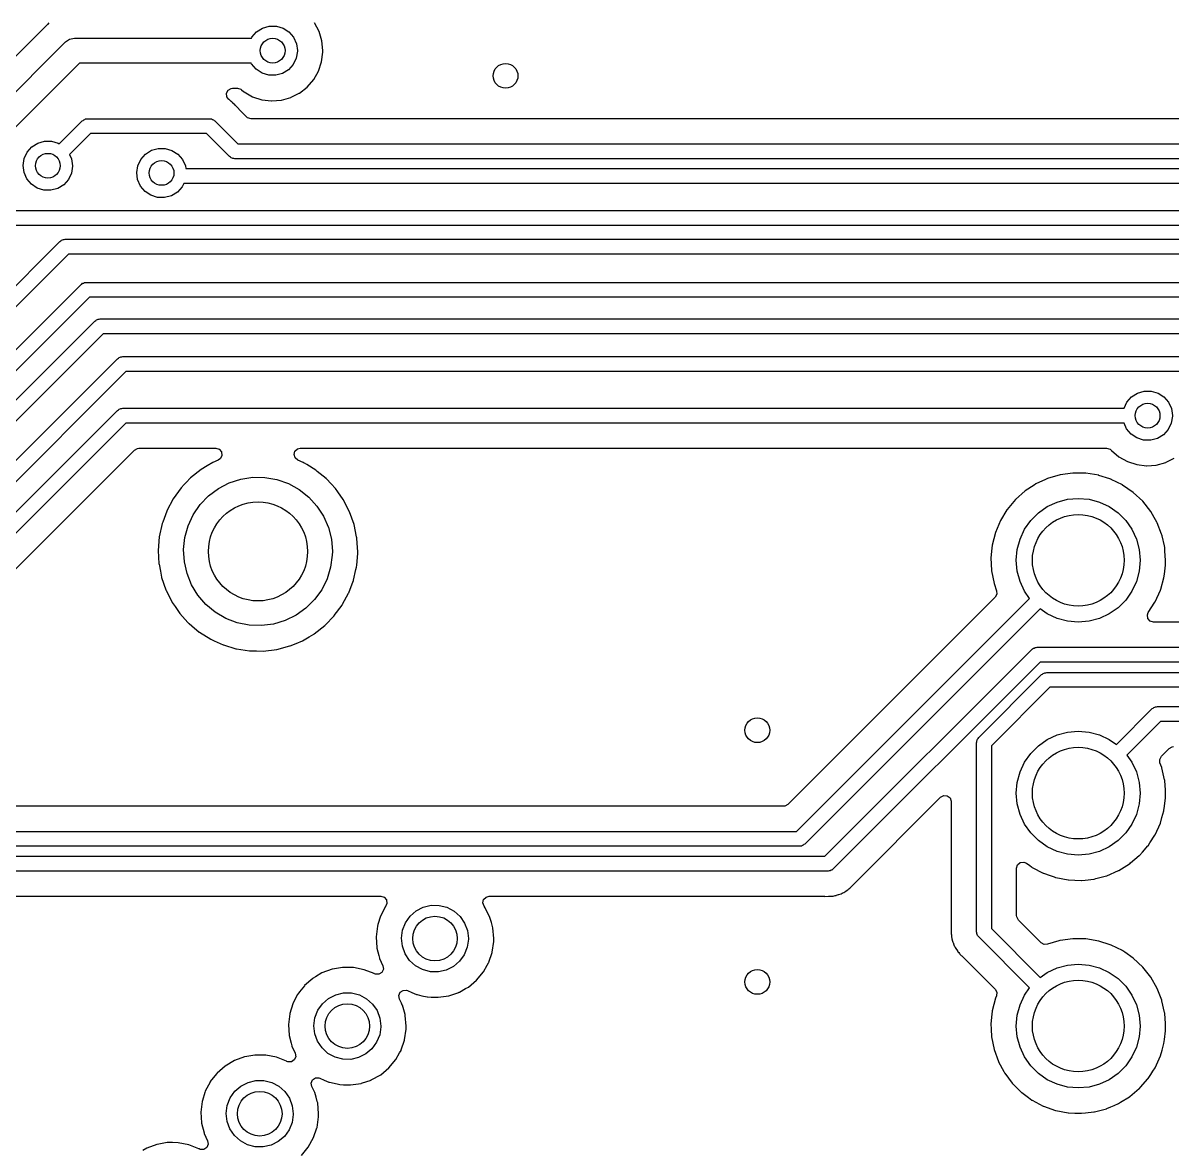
# Model space of a CAD drawing. Extents: x 123 to 292, y -246 to -33.
# Drawn here: x 183.81 to 207.01, y -106.52 to -83.77 of the extents above; entities that cross this region are included whole.
import ezdxf

# ---------------------------------------------------------------- set-up
doc = ezdxf.new("R2010")
doc.units = 0
doc.layers.add('BLACK', color=7, linetype='CONTINUOUS')

msp = doc.modelspace()

# ---------------------------------------------------------------- linework, layer by layer
at = {"layer": 'BLACK', "linetype": 'CONTINUOUS'}
for p, q in [((184.303, -83.8008), (181.904, -86.1996)), ((184.305, -83.7984), (184.303, -83.8008)), ((184.335, -83.7672), (184.305, -83.7984)), ((188.431, -84.0535), (188.525, -83.9472)), ((188.525, -83.9472), (188.645, -83.8716)), ((188.645, -83.8716), (188.781, -83.8326)), ((188.781, -83.8326), (188.923, -83.8335)), ((188.923, -83.8335), (189.059, -83.8741)), ((189.059, -83.8741), (189.178, -83.9512)), ((189.178, -83.9512), (189.27, -84.0586)), ((189.786, -83.9418), (189.693, -83.7672)), ((189.843, -84.1312), (189.786, -83.9418)), ((182.078, -86.745), (184.672, -84.1512)), ((184.672, -84.1512), (184.753, -84.097)), ((184.672, -84.1512), (184.672, -84.1512)), ((184.753, -84.097), (184.849, -84.078)), ((184.849, -84.078), (184.849, -84.078)), ((184.849, -84.078), (188.42, -84.078)), ((188.42, -84.078), (188.431, -84.0535)), ((189.27, -84.0586), (189.329, -84.1877)), ((189.329, -84.1877), (189.349, -84.328)), ((189.862, -84.328), (189.843, -84.1312)), ((189.349, -84.3402), (189.325, -84.48)), ((189.349, -84.328), (189.349, -84.3402)), ((189.837, -84.5525), (189.862, -84.3563)), ((189.862, -84.3563), (189.862, -84.328)), ((184.952, -84.578), (182.358, -87.1718)), ((188.418, -84.578), (184.952, -84.578)), ((188.425, -84.5922), (188.418, -84.578)), ((188.516, -84.7007), (188.425, -84.5922)), ((189.264, -84.6076), (189.168, -84.7127)), ((189.325, -84.48), (189.264, -84.6076)), ((189.775, -84.7402), (189.837, -84.5525)), ((188.634, -84.7793), (188.516, -84.7007)), ((188.769, -84.8216), (188.634, -84.7793)), ((188.911, -84.8242), (188.769, -84.8216)), ((189.048, -84.7869), (188.911, -84.8242)), ((189.168, -84.7127), (189.048, -84.7869)), ((189.548, -85.0619), (189.677, -84.9121)), ((189.677, -84.9121), (189.775, -84.7402)), ((187.917, -85.1875), (187.95, -85.1247)), ((187.95, -85.1247), (188.012, -85.0898)), ((188.012, -85.0898), (188.041, -85.0865)), ((188.041, -85.0865), (188.138, -85.0865)), ((188.138, -85.0865), (188.206, -85.1065)), ((188.206, -85.1065), (188.219, -85.1165)), ((188.219, -85.1165), (188.258, -85.1494)), ((188.258, -85.1494), (188.271, -85.1601)), ((189.392, -85.1836), (189.548, -85.0619)), ((187.923, -85.2582), (187.917, -85.1875)), ((187.966, -85.3131), (187.923, -85.2582)), ((187.969, -85.315), (187.966, -85.3131)), ((187.996, -85.3405), (187.969, -85.315)), ((188.003, -85.3466), (187.996, -85.3405)), ((188.012, -85.3544), (188.003, -85.3466)), ((188.015, -85.3571), (188.012, -85.3544)), ((188.036, -85.3776), (188.015, -85.3571)), ((188.039, -85.3804), (188.036, -85.3776)), ((188.09, -85.4289), (188.039, -85.3804)), ((188.271, -85.1601), (188.443, -85.2566)), ((188.443, -85.2566), (188.631, -85.3177)), ((188.631, -85.3177), (188.828, -85.3412)), ((188.828, -85.3412), (188.834, -85.3407)), ((188.834, -85.3407), (189.019, -85.3265)), ((188.834, -85.3407), (188.834, -85.3407)), ((189.019, -85.3265), (189.025, -85.326)), ((189.019, -85.3265), (189.019, -85.3265)), ((189.025, -85.326), (189.215, -85.2728)), ((189.215, -85.2728), (189.221, -85.27)), ((189.221, -85.27), (189.386, -85.1864)), ((189.221, -85.27), (189.221, -85.27)), ((189.386, -85.1864), (189.392, -85.1836)), ((189.386, -85.1864), (189.386, -85.1864)), ((188.095, -85.4356), (188.09, -85.4289)), ((188.103, -85.4444), (188.095, -85.4356)), ((188.227, -85.5685), (188.103, -85.4444)), ((188.323, -85.6646), (188.227, -85.5685)), ((184.543, -86.2091), (185.006, -85.7459)), ((185.006, -85.7459), (185.023, -85.7361)), ((185.023, -85.7361), (185.037, -85.7221)), ((185.037, -85.7221), (185.056, -85.717)), ((185.056, -85.717), (185.073, -85.7071)), ((185.073, -85.7071), (185.093, -85.7071)), ((185.093, -85.7071), (185.112, -85.702)), ((185.112, -85.702), (187.579, -85.702)), ((187.579, -85.702), (187.598, -85.7071)), ((187.598, -85.7071), (187.618, -85.7071)), ((187.618, -85.7071), (187.635, -85.717)), ((187.635, -85.717), (187.654, -85.7221)), ((187.654, -85.7221), (187.668, -85.7361)), ((187.668, -85.7361), (187.685, -85.7459)), ((187.685, -85.7459), (188.149, -86.21)), ((188.344, -85.6815), (188.323, -85.6646)), ((188.412, -85.7015), (188.344, -85.6815)), ((208.524, -85.7015), (188.412, -85.7015)), ((185.174, -86.002), (184.753, -86.4225)), ((187.517, -86.002), (185.174, -86.002)), ((187.981, -86.4661), (187.517, -86.002)), ((183.895, -86.3759), (183.989, -86.2696)), ((183.989, -86.2696), (184.109, -86.194)), ((184.109, -86.194), (184.246, -86.155)), ((184.246, -86.155), (184.387, -86.1559)), ((184.387, -86.1559), (184.523, -86.1965)), ((184.523, -86.1965), (184.543, -86.2091)), ((186.403, -86.3396), (186.539, -86.3006)), ((186.539, -86.3006), (186.681, -86.3015)), ((186.681, -86.3015), (186.817, -86.3421)), ((188.149, -86.21), (247.207, -86.21)), ((183.813, -86.6443), (183.835, -86.5042)), ((183.835, -86.5042), (183.895, -86.3759)), ((184.753, -86.4225), (184.793, -86.5101)), ((184.793, -86.5101), (184.813, -86.6504)), ((186.129, -86.6498), (186.189, -86.5215)), ((186.189, -86.5215), (186.283, -86.4153)), ((186.283, -86.4153), (186.403, -86.3396)), ((186.817, -86.3421), (186.936, -86.4192)), ((186.936, -86.4192), (187.028, -86.5266)), ((187.028, -86.5266), (187.087, -86.6557)), ((187.998, -86.4759), (187.981, -86.4661)), ((188.012, -86.4899), (187.998, -86.4759)), ((188.031, -86.495), (188.012, -86.4899)), ((188.048, -86.5049), (188.031, -86.495)), ((188.068, -86.5049), (188.048, -86.5049)), ((188.087, -86.51), (188.068, -86.5049)), ((247.269, -86.51), (188.087, -86.51)), ((183.832, -86.7849), (183.813, -86.6443)), ((184.813, -86.6626), (184.79, -86.8024)), ((184.813, -86.6504), (184.813, -86.6626)), ((186.107, -86.7899), (186.129, -86.6498)), ((187.087, -86.6557), (187.095, -86.7095)), ((187.095, -86.7095), (247.414, -86.7095)), ((183.889, -86.9146), (183.832, -86.7849)), ((183.98, -87.0231), (183.889, -86.9146)), ((184.728, -86.93), (184.633, -87.0351)), ((184.79, -86.8024), (184.728, -86.93)), ((186.125, -86.9305), (186.107, -86.7899)), ((186.183, -87.0602), (186.125, -86.9305)), ((187.054, -87.0095), (187.022, -87.0756)), ((247.476, -87.0095), (187.054, -87.0095)), ((184.098, -87.1017), (183.98, -87.0231)), ((184.233, -87.144), (184.098, -87.1017)), ((184.375, -87.1466), (184.233, -87.144)), ((184.512, -87.1093), (184.375, -87.1466)), ((184.633, -87.0351), (184.512, -87.1093)), ((186.274, -87.1688), (186.183, -87.0602)), ((186.392, -87.2473), (186.274, -87.1688)), ((186.926, -87.1807), (186.806, -87.2549)), ((187.022, -87.0756), (186.926, -87.1807)), ((186.527, -87.2896), (186.392, -87.2473)), ((186.669, -87.2922), (186.527, -87.2896)), ((186.806, -87.2549), (186.669, -87.2922)), ((180.786, -87.5562), (247.562, -87.5562)), ((247.625, -87.8562), (180.848, -87.8562)), ((184.558, -88.1779), (184.576, -88.168)), ((184.576, -88.168), (184.589, -88.154)), ((184.589, -88.154), (184.609, -88.1489)), ((184.609, -88.1489), (184.626, -88.139)), ((184.626, -88.139), (184.645, -88.139)), ((184.645, -88.139), (184.664, -88.1339)), ((184.664, -88.1339), (248.344, -88.1339)), ((180.042, -92.694), (184.558, -88.1779)), ((184.727, -88.4339), (180.21, -92.95)), ((248.446, -88.4339), (184.727, -88.4339)), ((179.57, -94.4617), (184.984, -89.0479)), ((184.984, -89.0479), (185.001, -89.0381)), ((185.001, -89.0381), (185.015, -89.0241)), ((185.015, -89.0241), (185.034, -89.019)), ((185.034, -89.019), (185.051, -89.0091)), ((185.051, -89.0091), (185.071, -89.0091)), ((185.071, -89.0091), (185.09, -89.004)), ((185.09, -89.004), (226.843, -89.004)), ((185.152, -89.304), (179.738, -94.7178)), ((226.905, -89.304), (185.152, -89.304)), ((178.818, -96.2295), (185.263, -89.7845)), ((185.263, -89.7845), (185.28, -89.7747)), ((185.28, -89.7747), (185.294, -89.7607)), ((185.294, -89.7607), (185.313, -89.7556)), ((185.313, -89.7556), (185.33, -89.7457)), ((185.33, -89.7457), (185.35, -89.7457)), ((185.35, -89.7457), (185.369, -89.7406)), ((185.369, -89.7406), (226.894, -89.7406)), ((185.431, -90.0406), (178.986, -96.4856)), ((226.895, -90.0406), (185.431, -90.0406)), ((179.013, -97.254), (185.72, -90.5465)), ((185.72, -90.5465), (185.737, -90.5367)), ((185.737, -90.5367), (185.751, -90.5227)), ((185.751, -90.5227), (185.77, -90.5176)), ((185.77, -90.5176), (185.788, -90.5077)), ((185.788, -90.5077), (185.807, -90.5077)), ((185.807, -90.5077), (185.826, -90.5026)), ((185.826, -90.5026), (208.498, -90.5026)), ((185.889, -90.8026), (179.181, -97.5101)), ((208.436, -90.8026), (185.889, -90.8026)), ((206.026, -91.544), (206.084, -91.4195)), ((206.084, -91.4195), (206.178, -91.3132)), ((206.178, -91.3132), (206.298, -91.2376)), ((206.298, -91.2376), (206.434, -91.1986)), ((206.434, -91.1986), (206.576, -91.1995)), ((206.576, -91.1995), (206.712, -91.2401)), ((206.712, -91.2401), (206.831, -91.3172)), ((206.831, -91.3172), (206.923, -91.4246)), ((178.906, -98.402), (185.72, -91.5879)), ((185.72, -91.5879), (185.737, -91.5781)), ((185.737, -91.5781), (185.751, -91.5641)), ((185.751, -91.5641), (185.77, -91.559)), ((185.77, -91.559), (185.788, -91.5491)), ((185.788, -91.5491), (185.807, -91.5491)), ((185.807, -91.5491), (185.826, -91.544)), ((185.826, -91.544), (206.026, -91.544)), ((206.923, -91.4246), (206.982, -91.5537)), ((206.982, -91.5537), (207.002, -91.694)), ((185.889, -91.844), (179.074, -98.6581)), ((206.027, -91.844), (185.889, -91.844)), ((206.078, -91.9582), (206.027, -91.844)), ((206.978, -91.846), (206.917, -91.9736)), ((207.002, -91.7062), (206.978, -91.846)), ((207.002, -91.694), (207.002, -91.7062)), ((206.169, -92.0667), (206.078, -91.9582)), ((206.287, -92.1453), (206.169, -92.0667)), ((206.821, -92.0787), (206.701, -92.1529)), ((206.917, -91.9736), (206.821, -92.0787)), ((206.422, -92.1876), (206.287, -92.1453)), ((206.564, -92.1902), (206.422, -92.1876)), ((206.701, -92.1529), (206.564, -92.1902)), ((179.46, -98.9915), (186.062, -92.3894)), ((186.062, -92.3894), (186.125, -92.3554)), ((186.125, -92.3554), (186.151, -92.3525)), ((186.151, -92.3525), (187.699, -92.3525)), ((187.699, -92.3525), (187.767, -92.3725)), ((187.794, -92.561), (187.748, -92.5944)), ((187.767, -92.3725), (187.814, -92.4262)), ((187.824, -92.4964), (187.794, -92.561)), ((187.814, -92.4262), (187.824, -92.4964)), ((189.28, -92.4804), (189.299, -92.412)), ((189.301, -92.5482), (189.28, -92.4804)), ((189.299, -92.412), (189.352, -92.3647)), ((189.356, -92.5939), (189.301, -92.5482)), ((189.352, -92.3647), (189.406, -92.3525)), ((189.406, -92.3525), (205.676, -92.3525)), ((205.676, -92.3525), (205.745, -92.3725)), ((205.745, -92.3725), (205.767, -92.391)), ((205.767, -92.391), (205.769, -92.3931)), ((205.769, -92.3931), (205.773, -92.398)), ((205.773, -92.398), (205.924, -92.5261)), ((205.924, -92.5261), (206.096, -92.6226)), ((206.874, -92.636), (207.039, -92.5524)), ((187.404, -92.7818), (187.19, -92.9531)), ((187.407, -92.7796), (187.404, -92.7818)), ((187.53, -92.7064), (187.407, -92.7796)), ((187.407, -92.7796), (187.407, -92.7796)), ((187.639, -92.6412), (187.53, -92.7064)), ((187.643, -92.6395), (187.639, -92.6412)), ((187.748, -92.5944), (187.643, -92.6395)), ((187.643, -92.6395), (187.643, -92.6395)), ((189.463, -92.6412), (189.356, -92.5939)), ((189.485, -92.6509), (189.463, -92.6412)), ((189.489, -92.6531), (189.485, -92.6509)), ((189.536, -92.6818), (189.489, -92.6531)), ((189.489, -92.6531), (189.489, -92.6531)), ((189.719, -92.794), (189.536, -92.6818)), ((189.749, -92.8186), (189.719, -92.794)), ((206.096, -92.6226), (206.284, -92.6837)), ((206.284, -92.6837), (206.481, -92.7072)), ((206.481, -92.7072), (206.487, -92.7067)), ((206.487, -92.7067), (206.672, -92.6925)), ((206.487, -92.7067), (206.487, -92.7067)), ((206.672, -92.6925), (206.678, -92.692)), ((206.672, -92.6925), (206.672, -92.6925)), ((206.678, -92.692), (206.868, -92.6388)), ((206.868, -92.6388), (206.874, -92.636)), ((206.874, -92.636), (206.874, -92.636)), ((187.19, -92.9531), (187.102, -93.0463)), ((187.971, -93.0522), (188.205, -92.9758)), ((188.205, -92.9758), (188.448, -92.9386)), ((188.448, -92.9386), (188.694, -92.9416)), ((188.694, -92.9416), (188.936, -92.9847)), ((188.936, -92.9847), (189.168, -93.0668)), ((189.927, -92.9647), (189.749, -92.8186)), ((189.931, -92.9674), (189.927, -92.9647)), ((189.927, -92.9647), (189.927, -92.9647)), ((189.934, -92.9705), (189.931, -92.9674)), ((189.934, -92.9706), (189.934, -92.9705)), ((190.026, -93.0697), (189.934, -92.9706)), ((204.445, -92.981), (204.248, -93.0717)), ((204.481, -92.9642), (204.445, -92.981)), ((204.485, -92.9622), (204.481, -92.9642)), ((204.481, -92.9642), (204.481, -92.9642)), ((204.736, -92.8891), (204.485, -92.9622)), ((204.995, -92.8539), (204.736, -92.8891)), ((205, -92.8539), (204.995, -92.8539)), ((205.143, -92.8558), (205, -92.8539)), ((205, -92.8539), (205, -92.8539)), ((205.257, -92.8573), (205.143, -92.8558)), ((205.515, -92.8993), (205.257, -92.8573)), ((205.519, -92.9007), (205.515, -92.8993)), ((205.737, -92.9706), (205.519, -92.9007)), ((205.764, -92.979), (205.737, -92.9706)), ((205.768, -92.981), (205.764, -92.979)), ((205.994, -93.0925), (205.768, -92.981)), ((205.768, -92.981), (205.768, -92.981)), ((187.001, -93.1517), (186.842, -93.3741)), ((187.064, -93.0856), (187.001, -93.1517)), ((187.102, -93.0463), (187.064, -93.0856)), ((187.557, -93.3133), (187.753, -93.1657)), ((187.753, -93.1657), (187.971, -93.0522)), ((189.168, -93.0668), (189.383, -93.1856)), ((189.383, -93.1856), (189.576, -93.3379)), ((190.117, -93.168), (190.026, -93.0697)), ((190.164, -93.2351), (190.117, -93.168)), ((190.27, -93.3859), (190.164, -93.2351)), ((204.029, -93.215), (203.834, -93.389)), ((204.033, -93.2124), (204.029, -93.215)), ((204.212, -93.0956), (204.033, -93.2124)), ((204.033, -93.2124), (204.033, -93.2124)), ((204.248, -93.0717), (204.212, -93.0956)), ((205.998, -93.0946), (205.994, -93.0925)), ((206.213, -93.2436), (205.998, -93.0946)), ((206.403, -93.4226), (206.213, -93.2436)), ((186.842, -93.3741), (186.714, -93.6161)), ((187.248, -93.694), (187.387, -93.491)), ((187.387, -93.491), (187.557, -93.3133)), ((189.576, -93.3379), (189.741, -93.5197)), ((190.275, -93.3921), (190.27, -93.3859)), ((190.277, -93.3959), (190.275, -93.3921)), ((190.299, -93.4383), (190.277, -93.3959)), ((190.277, -93.3959), (190.277, -93.3959)), ((190.4, -93.6354), (190.299, -93.4383)), ((203.834, -93.389), (203.667, -93.59)), ((204.478, -93.5315), (204.675, -93.4394)), ((204.675, -93.4394), (204.886, -93.383)), ((204.886, -93.383), (205.103, -93.364)), ((205.103, -93.364), (205.32, -93.383)), ((205.32, -93.383), (205.531, -93.4394)), ((205.531, -93.4394), (205.728, -93.5315)), ((206.565, -93.6279), (206.403, -93.4226)), ((186.712, -93.6202), (186.631, -93.8418)), ((186.714, -93.6161), (186.712, -93.6201)), ((186.712, -93.6201), (186.712, -93.6202)), ((187.145, -93.917), (187.248, -93.694)), ((189.741, -93.5197), (189.875, -93.7261)), ((189.875, -93.7261), (189.973, -93.9516)), ((190.492, -93.8936), (190.4, -93.6354)), ((203.665, -93.594), (203.534, -93.8093)), ((203.667, -93.59), (203.665, -93.594)), ((204.145, -93.8105), (204.3, -93.6564)), ((204.3, -93.6564), (204.478, -93.5315)), ((205.728, -93.5315), (205.906, -93.6564)), ((205.906, -93.6564), (206.061, -93.8105)), ((206.636, -93.7527), (206.565, -93.6279)), ((186.619, -93.8733), (186.561, -94.1409)), ((186.631, -93.8418), (186.619, -93.8733)), ((187.079, -94.1539), (187.145, -93.917)), ((189.973, -93.9516), (190.033, -94.19)), ((190.543, -94.1428), (190.492, -93.8936)), ((203.532, -93.8134), (203.431, -94.0545)), ((203.534, -93.8093), (203.532, -93.8134)), ((204.02, -93.989), (204.145, -93.8105)), ((206.061, -93.8105), (206.186, -93.989)), ((206.689, -93.8445), (206.636, -93.7527)), ((206.695, -93.8548), (206.689, -93.8445)), ((206.696, -93.8592), (206.695, -93.8548)), ((206.785, -94.0864), (206.696, -93.8592)), ((206.696, -93.8592), (206.696, -93.8592)), ((186.561, -94.1409), (186.54, -94.4139)), ((187.053, -94.3983), (187.079, -94.1539)), ((190.033, -94.19), (190.053, -94.435)), ((190.547, -94.1617), (190.543, -94.1428)), ((190.548, -94.166), (190.547, -94.1617)), ((190.561, -94.3646), (190.548, -94.166)), ((190.548, -94.166), (190.548, -94.166)), ((203.431, -94.0545), (203.366, -94.3078)), ((203.872, -94.3969), (203.928, -94.1865)), ((203.928, -94.1865), (204.02, -93.989)), ((206.186, -93.989), (206.278, -94.1865)), ((206.278, -94.1865), (206.334, -94.3969)), ((206.789, -94.0984), (206.785, -94.0864)), ((206.794, -94.1201), (206.789, -94.0984)), ((206.84, -94.3238), (206.794, -94.1201)), ((186.54, -94.4139), (186.555, -94.6873)), ((187.067, -94.6437), (187.053, -94.3983)), ((190.053, -94.435), (190.051, -94.5082)), ((190.566, -94.435), (190.561, -94.3646)), ((190.565, -94.4771), (190.566, -94.435)), ((203.361, -94.3646), (203.34, -94.5678)), ((203.366, -94.3124), (203.361, -94.3646)), ((203.366, -94.3078), (203.366, -94.3124)), ((203.366, -94.3124), (203.366, -94.3124)), ((203.853, -94.614), (203.872, -94.3969)), ((206.334, -94.3969), (206.353, -94.614)), ((206.847, -94.3533), (206.84, -94.3238)), ((206.847, -94.358), (206.847, -94.3533)), ((206.853, -94.4325), (206.847, -94.358)), ((206.847, -94.358), (206.847, -94.358)), ((206.866, -94.614), (206.853, -94.4325)), ((187.121, -94.8835), (187.067, -94.6437)), ((190.051, -94.5082), (190.019, -94.7519)), ((190.545, -94.7094), (190.565, -94.4796)), ((190.565, -94.4796), (190.565, -94.4771)), ((190.565, -94.4796), (190.565, -94.4796)), ((203.34, -94.5678), (203.34, -94.5725)), ((203.34, -94.5725), (203.34, -94.5725)), ((203.34, -94.5725), (203.346, -94.683)), ((203.872, -94.8311), (203.853, -94.614)), ((206.353, -94.614), (206.334, -94.8311)), ((206.864, -94.7012), (206.866, -94.6172)), ((206.866, -94.6172), (206.866, -94.614)), ((186.555, -94.6873), (186.556, -94.6915)), ((186.556, -94.6915), (186.556, -94.6915)), ((186.556, -94.6915), (186.584, -94.8323)), ((186.584, -94.8323), (186.608, -94.956)), ((187.214, -95.1113), (187.121, -94.8835)), ((190.019, -94.7519), (189.947, -94.9871)), ((190.48, -95.0168), (190.53, -94.7977)), ((190.53, -94.7977), (190.54, -94.7541)), ((190.54, -94.7541), (190.541, -94.7499)), ((190.54, -94.7541), (190.54, -94.7541)), ((190.541, -94.7499), (190.545, -94.7094)), ((203.346, -94.683), (203.353, -94.8289)), ((203.353, -94.8289), (203.404, -95.0853)), ((203.928, -95.0415), (203.872, -94.8311)), ((206.334, -94.8311), (206.278, -95.0415)), ((206.831, -94.9656), (206.84, -94.8944)), ((206.84, -94.8944), (206.864, -94.7094)), ((206.864, -94.7063), (206.864, -94.7012)), ((206.864, -94.7094), (206.864, -94.7063)), ((206.864, -94.7094), (206.864, -94.7094)), ((186.608, -94.956), (186.609, -94.9601)), ((186.609, -94.9601), (186.609, -94.9601)), ((186.609, -94.9601), (186.695, -95.2111)), ((187.342, -95.3209), (187.214, -95.1113)), ((189.947, -94.9871), (189.838, -95.2075)), ((190.383, -95.273), (190.453, -95.0887)), ((190.453, -95.0887), (190.478, -95.0209)), ((190.478, -95.0209), (190.48, -95.0168)), ((190.478, -95.0209), (190.478, -95.0209)), ((203.404, -95.0853), (203.455, -95.2284)), ((204.02, -95.239), (203.928, -95.0415)), ((206.278, -95.0415), (206.186, -95.239)), ((206.766, -95.1974), (206.83, -94.9701)), ((206.83, -94.9701), (206.831, -94.9656)), ((206.83, -94.9701), (206.83, -94.9701)), ((186.695, -95.2111), (186.697, -95.2151)), ((186.697, -95.2151), (186.709, -95.2388)), ((186.709, -95.2388), (186.818, -95.4559)), ((187.503, -95.5067), (187.342, -95.3209)), ((189.838, -95.2075), (189.695, -95.4071)), ((190.261, -95.4981), (190.381, -95.2768)), ((190.381, -95.2768), (190.383, -95.273)), ((190.381, -95.2768), (190.381, -95.2768)), ((203.426, -95.3601), (199.244, -99.5415)), ((203.459, -95.2993), (203.426, -95.3601)), ((203.455, -95.2284), (203.459, -95.2993)), ((204.122, -95.3833), (204.02, -95.239)), ((206.186, -95.239), (206.061, -95.4175)), ((206.653, -95.4554), (206.76, -95.2171)), ((206.76, -95.2171), (206.766, -95.1974)), ((186.818, -95.4559), (186.82, -95.4598)), ((186.82, -95.4598), (186.822, -95.4633)), ((186.822, -95.4633), (186.822, -95.4633)), ((186.822, -95.4633), (186.879, -95.546)), ((186.879, -95.546), (186.975, -95.6855)), ((187.692, -95.6637), (187.503, -95.5067)), ((189.521, -95.5807), (189.321, -95.7234)), ((189.695, -95.4071), (189.521, -95.5807)), ((190.093, -95.7309), (190.25, -95.5171)), ((190.25, -95.5171), (190.252, -95.5137)), ((190.252, -95.5137), (190.261, -95.4981)), ((199.418, -100.087), (204.122, -95.3833)), ((204.334, -95.5955), (199.586, -100.343)), ((204.478, -95.6965), (204.334, -95.5955)), ((205.906, -95.5716), (205.728, -95.6965)), ((206.061, -95.4175), (205.906, -95.5716)), ((206.516, -95.6673), (206.65, -95.4594)), ((206.65, -95.4594), (206.653, -95.4554)), ((206.65, -95.4594), (206.65, -95.4594)), ((186.975, -95.6855), (186.978, -95.6886)), ((186.978, -95.6886), (186.978, -95.6886)), ((186.978, -95.6886), (187.14, -95.8667)), ((187.905, -95.7877), (187.692, -95.6637)), ((188.134, -95.8754), (187.905, -95.7877)), ((189.321, -95.7234), (189.1, -95.8315)), ((189.906, -95.9247), (190.087, -95.7375)), ((190.087, -95.7375), (190.09, -95.7344)), ((190.09, -95.7344), (190.093, -95.7309)), ((190.093, -95.7309), (190.093, -95.7309)), ((204.675, -95.7886), (204.478, -95.6965)), ((204.886, -95.845), (204.675, -95.7886)), ((205.531, -95.7886), (205.32, -95.845)), ((205.728, -95.6965), (205.531, -95.7886)), ((206.498, -95.7176), (206.516, -95.6673)), ((206.508, -95.7878), (206.498, -95.7176)), ((206.554, -95.8415), (206.508, -95.7878)), ((187.14, -95.8667), (187.159, -95.888)), ((187.159, -95.888), (187.163, -95.8908)), ((187.163, -95.8908), (187.163, -95.8908)), ((187.163, -95.8908), (187.218, -95.9372)), ((187.218, -95.9372), (187.369, -96.0637)), ((188.375, -95.9244), (188.134, -95.8754)), ((188.621, -95.9334), (188.375, -95.9244)), ((188.865, -95.9022), (188.621, -95.9334)), ((189.1, -95.8315), (188.865, -95.9022)), ((189.684, -96.1), (189.9, -95.9311)), ((189.9, -95.9311), (189.906, -95.9247)), ((205.103, -95.864), (204.886, -95.845)), ((205.32, -95.845), (205.103, -95.864)), ((206.622, -95.8615), (206.554, -95.8415)), ((207.702, -95.8615), (206.622, -95.8615)), ((187.369, -96.0637), (187.373, -96.066)), ((187.373, -96.066), (187.598, -96.2069)), ((187.598, -96.2069), (187.598, -96.2069)), ((187.598, -96.2069), (187.601, -96.2092)), ((187.601, -96.2092), (187.669, -96.2398)), ((187.669, -96.2398), (187.847, -96.3201)), ((189.199, -96.3414), (189.321, -96.2906)), ((189.321, -96.2906), (189.448, -96.2382)), ((189.448, -96.2382), (189.582, -96.1596)), ((189.582, -96.1596), (189.681, -96.1022)), ((189.681, -96.1022), (189.684, -96.1)), ((189.681, -96.1022), (189.681, -96.1022)), ((187.847, -96.3201), (187.847, -96.3201)), ((187.847, -96.3201), (187.851, -96.3219)), ((187.851, -96.3219), (187.855, -96.3231)), ((187.855, -96.3231), (187.855, -96.3231)), ((187.855, -96.3231), (188.109, -96.3985)), ((188.109, -96.3985), (188.109, -96.3985)), ((188.109, -96.3985), (188.114, -96.3997)), ((188.114, -96.3997), (188.118, -96.4003)), ((188.118, -96.4003), (188.118, -96.4003)), ((188.118, -96.4003), (188.38, -96.4404)), ((188.38, -96.4404), (188.38, -96.4404)), ((188.38, -96.4404), (188.384, -96.4411)), ((188.384, -96.4411), (188.524, -96.4433)), ((188.524, -96.4433), (188.654, -96.4453)), ((188.654, -96.4453), (188.654, -96.4453)), ((188.654, -96.4453), (188.658, -96.4454)), ((188.658, -96.4454), (188.93, -96.4125)), ((188.93, -96.4125), (189.195, -96.343)), ((189.195, -96.343), (189.199, -96.3414)), ((189.199, -96.3414), (189.199, -96.3414)), ((199.993, -100.586), (204.166, -96.4139)), ((204.166, -96.4139), (204.183, -96.4041)), ((204.183, -96.4041), (204.197, -96.3901)), ((204.197, -96.3901), (204.216, -96.385)), ((204.216, -96.385), (204.233, -96.3751)), ((204.233, -96.3751), (204.253, -96.3751)), ((204.253, -96.3751), (204.272, -96.37)), ((204.272, -96.37), (207.965, -96.37)), ((204.334, -96.67), (200.161, -100.842)), ((208.027, -96.67), (204.334, -96.67)), ((203.094, -98.1919), (204.364, -96.9219)), ((204.364, -96.9219), (204.381, -96.9121)), ((204.381, -96.9121), (204.395, -96.8981)), ((204.395, -96.8981), (204.414, -96.893)), ((204.414, -96.893), (204.431, -96.8831)), ((204.431, -96.8831), (204.451, -96.8831)), ((204.451, -96.8831), (204.47, -96.878)), ((204.47, -96.878), (210.504, -96.878)), ((204.532, -97.178), (203.35, -98.3601)), ((210.566, -97.178), (204.532, -97.178)), ((205.872, -98.3325), (206.596, -97.6084)), ((206.596, -97.6084), (206.614, -97.5985)), ((206.614, -97.5985), (206.628, -97.5846)), ((206.628, -97.5846), (206.647, -97.5795)), ((206.647, -97.5795), (206.664, -97.5696)), ((206.664, -97.5696), (206.683, -97.5696)), ((206.683, -97.5696), (206.703, -97.5645)), ((206.703, -97.5645), (216.078, -97.5645)), ((206.765, -97.8645), (206.084, -98.5447)), ((216.016, -97.8645), (206.765, -97.8645)), ((204.478, -98.2315), (204.675, -98.1394)), ((204.675, -98.1394), (204.886, -98.083)), ((204.886, -98.083), (205.103, -98.064)), ((205.103, -98.064), (205.32, -98.083)), ((205.32, -98.083), (205.531, -98.1394)), ((205.531, -98.1394), (205.728, -98.2315)), ((203.05, -98.298), (203.055, -98.2789)), ((203.05, -102.111), (203.05, -98.298)), ((203.055, -98.2592), (203.065, -98.2421)), ((203.055, -98.2789), (203.055, -98.2592)), ((203.065, -98.2421), (203.07, -98.223)), ((203.07, -98.223), (203.084, -98.209)), ((203.084, -98.209), (203.094, -98.1919)), ((203.35, -98.3601), (203.35, -102.049)), ((204.145, -98.5105), (204.3, -98.3564)), ((204.3, -98.3564), (204.478, -98.2315)), ((205.728, -98.2315), (205.872, -98.3325)), ((206.938, -98.4099), (207.001, -98.3759)), ((207.001, -98.3759), (207.027, -98.373)), ((204.02, -98.689), (204.145, -98.5105)), ((206.084, -98.5447), (206.186, -98.689)), ((206.746, -98.6318), (206.78, -98.5678)), ((206.78, -98.5678), (206.938, -98.4099)), ((203.928, -98.8865), (204.02, -98.689)), ((206.186, -98.689), (206.278, -98.8865)), ((206.752, -98.7026), (206.746, -98.6318)), ((206.789, -98.7984), (206.752, -98.7026)), ((206.79, -98.803), (206.789, -98.7984)), ((206.846, -99.0484), (206.79, -98.803)), ((203.872, -99.0969), (203.928, -98.8865)), ((206.278, -98.8865), (206.334, -99.0969)), ((206.847, -99.0533), (206.846, -99.0484)), ((206.847, -99.058), (206.847, -99.0533)), ((206.862, -99.2511), (206.847, -99.058)), ((206.847, -99.058), (206.847, -99.058)), ((203.853, -99.314), (203.872, -99.0969)), ((206.334, -99.0969), (206.353, -99.314)), ((206.866, -99.314), (206.862, -99.2511)), ((200.547, -101.176), (202.326, -99.3964)), ((202.326, -99.3964), (202.389, -99.3624)), ((202.389, -99.3624), (202.46, -99.3675)), ((202.46, -99.3675), (202.516, -99.41)), ((202.516, -99.41), (202.541, -99.4765)), ((202.541, -99.4765), (202.541, -99.4855)), ((202.541, -99.4855), (202.541, -102.029)), ((203.872, -99.5311), (203.853, -99.314)), ((203.928, -99.7415), (203.872, -99.5311)), ((206.334, -99.5311), (206.278, -99.7415)), ((206.353, -99.314), (206.334, -99.5311)), ((206.842, -99.5797), (206.864, -99.4094)), ((206.864, -99.4031), (206.866, -99.3172)), ((206.864, -99.4063), (206.864, -99.4031)), ((206.864, -99.4094), (206.864, -99.4063)), ((206.864, -99.4094), (206.864, -99.4094)), ((206.866, -99.3172), (206.866, -99.314)), ((199.155, -99.5784), (173.664, -99.5784)), ((199.182, -99.5755), (199.155, -99.5784)), ((199.244, -99.5415), (199.182, -99.5755)), ((204.02, -99.939), (203.928, -99.7415)), ((206.278, -99.7415), (206.186, -99.939)), ((206.792, -99.8028), (206.83, -99.6701)), ((206.83, -99.6701), (206.831, -99.6656)), ((206.83, -99.6701), (206.83, -99.6701)), ((206.831, -99.6656), (206.842, -99.5797)), ((204.145, -100.117), (204.02, -99.939)), ((206.186, -99.939), (206.061, -100.117)), ((206.653, -100.155), (206.76, -99.9171)), ((206.76, -99.9171), (206.792, -99.8028)), ((169.765, -100.087), (199.418, -100.087)), ((204.3, -100.272), (204.145, -100.117)), ((206.061, -100.117), (205.906, -100.272)), ((206.549, -100.316), (206.65, -100.159)), ((206.65, -100.159), (206.653, -100.155)), ((199.48, -100.387), (169.827, -100.387)), ((199.499, -100.382), (199.48, -100.387)), ((199.519, -100.382), (199.499, -100.382)), ((199.536, -100.372), (199.519, -100.382)), ((199.555, -100.367), (199.536, -100.372)), ((199.569, -100.353), (199.555, -100.367)), ((199.586, -100.343), (199.569, -100.353)), ((204.478, -100.397), (204.3, -100.272)), ((204.675, -100.489), (204.478, -100.397)), ((205.728, -100.397), (205.531, -100.489)), ((205.906, -100.272), (205.728, -100.397)), ((206.4, -100.503), (206.508, -100.379)), ((206.508, -100.379), (206.511, -100.375)), ((206.508, -100.379), (206.508, -100.379)), ((206.511, -100.375), (206.549, -100.316)), ((175.108, -100.586), (199.993, -100.586)), ((204.886, -100.545), (204.675, -100.489)), ((205.103, -100.564), (204.886, -100.545)), ((205.32, -100.545), (205.103, -100.564)), ((205.531, -100.489), (205.32, -100.545)), ((206.16, -100.723), (206.335, -100.575)), ((206.335, -100.575), (206.339, -100.572)), ((206.335, -100.575), (206.335, -100.575)), ((206.339, -100.572), (206.4, -100.503)), ((200.055, -100.886), (175.17, -100.886)), ((200.074, -100.881), (200.055, -100.886)), ((200.094, -100.881), (200.074, -100.881)), ((200.111, -100.871), (200.094, -100.881)), ((200.13, -100.866), (200.111, -100.871)), ((200.144, -100.852), (200.13, -100.866)), ((200.161, -100.842), (200.144, -100.852)), ((203.858, -100.831), (203.879, -100.763)), ((203.858, -101.786), (203.858, -100.831)), ((203.879, -100.763), (203.932, -100.716)), ((203.932, -100.716), (204.002, -100.706)), ((204.002, -100.706), (204.059, -100.729)), ((204.059, -100.729), (204.124, -100.777)), ((204.124, -100.777), (204.157, -100.801)), ((204.157, -100.801), (204.169, -100.809)), ((204.169, -100.809), (204.173, -100.812)), ((204.173, -100.812), (204.173, -100.812)), ((204.173, -100.812), (204.396, -100.929)), ((204.396, -100.929), (204.396, -100.929)), ((204.396, -100.929), (204.4, -100.931)), ((204.4, -100.931), (204.537, -100.979)), ((205.677, -100.981), (205.917, -100.878)), ((205.917, -100.878), (205.923, -100.875)), ((205.923, -100.875), (206.136, -100.743)), ((206.136, -100.743), (206.14, -100.741)), ((206.136, -100.743), (206.136, -100.743)), ((206.14, -100.741), (206.143, -100.738)), ((206.143, -100.738), (206.16, -100.723)), ((206.143, -100.738), (206.143, -100.738)), ((204.537, -100.979), (204.614, -101.006)), ((204.614, -101.006), (204.647, -101.017)), ((204.647, -101.017), (204.651, -101.018)), ((204.651, -101.018), (204.899, -101.065)), ((204.899, -101.065), (204.899, -101.065)), ((204.899, -101.065), (204.903, -101.066)), ((204.903, -101.066), (205.034, -101.071)), ((205.034, -101.071), (205.16, -101.076)), ((205.16, -101.076), (205.16, -101.076)), ((205.16, -101.076), (205.165, -101.076)), ((205.165, -101.076), (205.244, -101.068)), ((205.244, -101.068), (205.42, -101.048)), ((205.42, -101.048), (205.42, -101.048)), ((205.42, -101.048), (205.424, -101.048)), ((205.424, -101.048), (205.457, -101.039)), ((205.457, -101.039), (205.673, -100.983)), ((205.673, -100.983), (205.677, -100.981)), ((205.673, -100.983), (205.673, -100.983)), ((175.433, -101.395), (191.03, -101.395)), ((191.03, -101.395), (191.098, -101.415)), ((193.154, -101.41), (193.215, -101.395)), ((193.215, -101.395), (199.973, -101.395)), ((199.973, -101.395), (199.985, -101.395)), ((199.985, -101.395), (199.985, -101.395)), ((199.985, -101.395), (199.993, -101.397)), ((199.993, -101.397), (200.064, -101.395)), ((200.064, -101.395), (200.068, -101.395)), ((200.068, -101.395), (200.097, -101.395)), ((200.097, -101.395), (200.101, -101.394)), ((200.101, -101.394), (200.113, -101.393)), ((200.113, -101.393), (200.159, -101.392)), ((200.159, -101.392), (200.18, -101.386)), ((200.18, -101.386), (200.199, -101.382)), ((200.199, -101.382), (200.206, -101.381)), ((200.206, -101.381), (200.212, -101.38)), ((200.212, -101.38), (200.22, -101.379)), ((200.212, -101.38), (200.212, -101.38)), ((200.22, -101.379), (200.228, -101.376)), ((200.228, -101.376), (200.263, -101.362)), ((200.228, -101.376), (200.228, -101.376)), ((200.263, -101.362), (200.274, -101.358)), ((200.274, -101.358), (200.319, -101.346)), ((200.319, -101.346), (200.337, -101.335)), ((200.337, -101.335), (200.355, -101.326)), ((200.355, -101.326), (200.375, -101.318)), ((200.375, -101.318), (200.412, -101.291)), ((200.412, -101.291), (200.422, -101.284)), ((200.422, -101.284), (200.455, -101.265)), ((200.455, -101.265), (200.462, -101.261)), ((200.455, -101.265), (200.455, -101.265)), ((200.462, -101.261), (200.477, -101.246)), ((200.477, -101.246), (200.492, -101.233)), ((200.492, -101.233), (200.503, -101.225)), ((200.503, -101.225), (200.51, -101.22)), ((200.51, -101.22), (200.539, -101.185)), ((200.539, -101.185), (200.547, -101.176)), ((191.127, -101.601), (191.025, -101.794)), ((191.098, -101.415), (191.144, -101.469)), ((191.13, -101.597), (191.127, -101.601)), ((191.133, -101.592), (191.13, -101.597)), ((191.154, -101.539), (191.132, -101.591)), ((191.132, -101.591), (191.133, -101.592)), ((191.144, -101.469), (191.154, -101.539)), ((191.744, -101.69), (191.888, -101.616)), ((191.888, -101.616), (192.046, -101.578)), ((192.046, -101.578), (192.208, -101.579)), ((192.208, -101.579), (192.365, -101.618)), ((192.365, -101.618), (192.509, -101.694)), ((193.089, -101.53), (193.104, -101.46)), ((193.114, -101.596), (193.089, -101.53)), ((193.104, -101.46), (193.154, -101.41)), ((193.137, -101.627), (193.114, -101.596)), ((193.233, -101.823), (193.137, -101.627)), ((191.024, -101.799), (190.972, -101.967)), ((191.025, -101.794), (191.024, -101.799)), ((191.529, -101.93), (191.622, -101.797)), ((191.622, -101.797), (191.744, -101.69)), ((192.509, -101.694), (192.63, -101.802)), ((192.63, -101.802), (192.722, -101.936)), ((193.263, -101.927), (193.233, -101.823)), ((203.861, -101.813), (203.858, -101.786)), ((203.895, -101.875), (203.861, -101.813)), ((190.961, -102.001), (190.935, -102.217)), ((190.972, -101.967), (190.961, -102.001)), ((191.449, -102.241), (191.47, -102.081)), ((191.47, -102.081), (191.529, -101.93)), ((192.722, -101.936), (192.779, -102.087)), ((192.779, -102.087), (192.799, -102.248)), ((193.285, -102.006), (193.263, -101.927)), ((193.292, -102.032), (193.285, -102.006)), ((193.312, -102.248), (193.292, -102.032)), ((202.541, -102.041), (202.539, -102.049)), ((202.539, -102.049), (202.539, -102.056)), ((202.539, -102.056), (202.541, -102.119)), ((202.541, -102.029), (202.541, -102.041)), ((203.35, -102.049), (204.334, -103.033)), ((204.353, -102.333), (203.895, -101.875)), ((190.935, -102.217), (190.95, -102.434)), ((191.466, -102.403), (191.449, -102.241)), ((192.798, -102.263), (192.776, -102.423)), ((192.799, -102.248), (192.798, -102.263)), ((193.279, -102.526), (193.311, -102.311)), ((193.311, -102.311), (193.312, -102.248)), ((202.541, -102.119), (202.541, -102.123)), ((202.541, -102.123), (202.541, -102.152)), ((202.541, -102.152), (202.542, -102.157)), ((202.542, -102.157), (202.543, -102.169)), ((202.543, -102.169), (202.544, -102.215)), ((202.544, -102.215), (202.547, -102.222)), ((202.547, -102.222), (202.547, -102.222)), ((202.547, -102.222), (202.55, -102.235)), ((202.55, -102.235), (202.554, -102.255)), ((202.554, -102.255), (202.557, -102.276)), ((202.557, -102.276), (202.56, -102.283)), ((202.56, -102.283), (202.56, -102.283)), ((202.56, -102.283), (202.574, -102.319)), ((202.574, -102.319), (202.578, -102.33)), ((203.055, -102.13), (203.05, -102.111)), ((203.055, -102.15), (203.055, -102.13)), ((203.065, -102.167), (203.055, -102.15)), ((203.07, -102.186), (203.065, -102.167)), ((203.084, -102.2), (203.07, -102.186)), ((203.094, -102.217), (203.084, -102.2)), ((204.122, -103.245), (203.094, -102.217)), ((204.71, -102.297), (204.485, -102.362)), ((204.732, -102.29), (204.71, -102.297)), ((204.736, -102.289), (204.732, -102.29)), ((204.732, -102.29), (204.732, -102.29)), ((204.995, -102.254), (204.736, -102.289)), ((205, -102.254), (204.995, -102.254)), ((205.143, -102.256), (205, -102.254)), ((205, -102.254), (205, -102.254)), ((205.257, -102.257), (205.143, -102.256)), ((205.515, -102.299), (205.257, -102.257)), ((205.519, -102.301), (205.515, -102.299)), ((205.75, -102.375), (205.519, -102.301)), ((190.95, -102.434), (190.951, -102.44)), ((190.951, -102.44), (190.951, -102.44)), ((190.951, -102.44), (190.989, -102.588)), ((191.522, -102.555), (191.466, -102.403)), ((191.613, -102.69), (191.522, -102.555)), ((192.776, -102.423), (192.715, -102.574)), ((193.211, -102.726), (193.277, -102.531)), ((193.277, -102.531), (193.279, -102.526)), ((193.277, -102.531), (193.277, -102.531)), ((202.578, -102.33), (202.591, -102.375)), ((202.591, -102.375), (202.602, -102.393)), ((202.602, -102.393), (202.61, -102.411)), ((202.61, -102.411), (202.618, -102.431)), ((202.618, -102.431), (202.646, -102.468)), ((202.646, -102.468), (202.652, -102.478)), ((202.652, -102.478), (202.672, -102.511)), ((202.672, -102.511), (202.672, -102.511)), ((202.672, -102.511), (202.676, -102.518)), ((202.676, -102.518), (202.691, -102.533)), ((202.691, -102.533), (202.704, -102.548)), ((202.704, -102.548), (202.716, -102.565)), ((204.416, -102.367), (204.353, -102.333)), ((204.485, -102.362), (204.416, -102.367)), ((204.485, -102.362), (204.485, -102.362)), ((205.764, -102.379), (205.75, -102.375)), ((205.768, -102.381), (205.764, -102.379)), ((205.994, -102.493), (205.768, -102.381)), ((205.768, -102.381), (205.768, -102.381)), ((205.998, -102.495), (205.994, -102.493)), ((206.002, -102.497), (205.998, -102.495)), ((206.04, -102.523), (206.002, -102.497)), ((206.002, -102.497), (206.002, -102.497)), ((206.213, -102.644), (206.04, -102.523)), ((190.989, -102.588), (191.003, -102.645)), ((191.003, -102.645), (191.006, -102.65)), ((191.006, -102.65), (191.072, -102.796)), ((191.733, -102.799), (191.613, -102.69)), ((192.62, -102.705), (192.497, -102.811)), ((192.715, -102.574), (192.62, -102.705)), ((193.103, -102.922), (193.177, -102.789)), ((193.177, -102.789), (193.207, -102.737)), ((193.207, -102.737), (193.209, -102.732)), ((193.207, -102.737), (193.207, -102.737)), ((193.209, -102.732), (193.211, -102.726)), ((193.211, -102.726), (193.211, -102.726)), ((202.716, -102.565), (202.743, -102.588)), ((202.743, -102.588), (202.752, -102.595)), ((202.752, -102.595), (202.761, -102.603)), ((202.761, -102.603), (203.425, -103.267)), ((204.675, -102.839), (204.886, -102.783)), ((204.886, -102.783), (205.103, -102.764)), ((205.103, -102.764), (205.32, -102.783)), ((205.32, -102.783), (205.531, -102.839)), ((206.403, -102.823), (206.213, -102.644)), ((189.715, -103.02), (189.665, -103.05)), ((189.844, -102.943), (189.715, -103.02)), ((190.048, -102.868), (189.844, -102.943)), ((190.054, -102.867), (190.048, -102.868)), ((190.257, -102.832), (190.054, -102.867)), ((190.054, -102.867), (190.054, -102.867)), ((190.263, -102.831), (190.257, -102.832)), ((190.257, -102.832), (190.257, -102.832)), ((190.365, -102.833), (190.263, -102.831)), ((190.474, -102.834), (190.365, -102.833)), ((190.48, -102.834), (190.474, -102.834)), ((190.474, -102.834), (190.474, -102.834)), ((190.693, -102.877), (190.48, -102.834)), ((190.895, -102.957), (190.693, -102.877)), ((190.9, -102.96), (190.895, -102.957)), ((190.901, -102.961), (190.9, -102.96)), ((190.923, -102.969), (190.901, -102.961)), ((190.994, -102.969), (190.923, -102.969)), ((191.054, -102.931), (190.994, -102.969)), ((191.083, -102.866), (191.054, -102.931)), ((191.072, -102.796), (191.083, -102.866)), ((191.875, -102.876), (191.733, -102.799)), ((192.032, -102.917), (191.875, -102.876)), ((192.194, -102.92), (192.032, -102.917)), ((192.352, -102.884), (192.194, -102.92)), ((192.497, -102.811), (192.352, -102.884)), ((192.964, -103.089), (193.103, -102.922)), ((204.334, -103.033), (204.478, -102.931)), ((204.478, -102.931), (204.675, -102.839)), ((205.531, -102.839), (205.728, -102.931)), ((205.728, -102.931), (205.906, -103.056)), ((206.565, -103.028), (206.403, -102.823)), ((189.49, -103.203), (189.392, -103.327)), ((189.494, -103.198), (189.49, -103.203)), ((189.657, -103.055), (189.494, -103.198)), ((189.665, -103.05), (189.657, -103.055)), ((192.741, -103.259), (192.797, -103.228)), ((192.797, -103.228), (192.964, -103.089)), ((204.02, -103.389), (204.122, -103.245)), ((205.906, -103.056), (206.061, -103.211)), ((206.061, -103.211), (206.186, -103.389)), ((206.695, -103.255), (206.565, -103.028)), ((189.353, -103.38), (189.258, -103.561)), ((189.356, -103.374), (189.353, -103.38)), ((189.359, -103.369), (189.356, -103.374)), ((189.392, -103.327), (189.359, -103.369)), ((189.854, -103.565), (189.976, -103.458)), ((189.976, -103.458), (190.121, -103.384)), ((190.121, -103.384), (190.278, -103.346)), ((190.278, -103.346), (190.44, -103.347)), ((190.44, -103.347), (190.598, -103.386)), ((190.598, -103.386), (190.741, -103.462)), ((190.741, -103.462), (190.862, -103.57)), ((191.394, -103.4), (191.421, -103.334)), ((191.406, -103.47), (191.394, -103.4)), ((191.449, -103.556), (191.406, -103.47)), ((191.421, -103.334), (191.48, -103.294)), ((191.48, -103.294), (191.551, -103.292)), ((191.551, -103.292), (191.569, -103.298)), ((191.569, -103.298), (191.659, -103.337)), ((191.659, -103.337), (191.751, -103.377)), ((191.751, -103.377), (191.751, -103.377)), ((191.751, -103.377), (191.756, -103.379)), ((191.756, -103.379), (191.762, -103.38)), ((191.762, -103.38), (191.86, -103.402)), ((191.86, -103.402), (191.968, -103.427)), ((191.968, -103.427), (191.974, -103.427)), ((191.974, -103.427), (191.974, -103.427)), ((191.974, -103.427), (192.047, -103.43)), ((192.047, -103.43), (192.186, -103.435)), ((192.186, -103.435), (192.401, -103.404)), ((192.401, -103.404), (192.406, -103.402)), ((192.406, -103.402), (192.602, -103.336)), ((192.406, -103.402), (192.406, -103.402)), ((192.602, -103.336), (192.607, -103.334)), ((192.602, -103.336), (192.602, -103.336)), ((192.607, -103.334), (192.616, -103.329)), ((192.616, -103.329), (192.741, -103.259)), ((203.431, -103.454), (203.366, -103.708)), ((203.425, -103.267), (203.459, -103.329)), ((203.432, -103.45), (203.431, -103.454)), ((203.433, -103.45), (203.432, -103.45)), ((203.452, -103.405), (203.433, -103.45)), ((203.459, -103.329), (203.452, -103.405)), ((203.928, -103.586), (204.02, -103.389)), ((206.186, -103.389), (206.278, -103.586)), ((206.696, -103.259), (206.695, -103.255)), ((206.788, -103.494), (206.696, -103.259)), ((206.696, -103.259), (206.696, -103.259)), ((189.256, -103.567), (189.197, -103.758)), ((189.258, -103.561), (189.256, -103.567)), ((189.702, -103.848), (189.761, -103.697)), ((189.761, -103.697), (189.854, -103.565)), ((190.862, -103.57), (190.954, -103.704)), ((190.954, -103.704), (191.011, -103.855)), ((191.465, -103.59), (191.449, -103.556)), ((191.467, -103.596), (191.465, -103.59)), ((191.519, -103.781), (191.467, -103.596)), ((203.366, -103.712), (203.36, -103.775)), ((203.366, -103.708), (203.366, -103.712)), ((203.366, -103.712), (203.366, -103.712)), ((203.872, -103.797), (203.928, -103.586)), ((206.278, -103.586), (206.334, -103.797)), ((206.789, -103.498), (206.788, -103.494)), ((206.79, -103.503), (206.789, -103.498)), ((206.844, -103.74), (206.79, -103.503)), ((189.193, -103.769), (189.168, -103.985)), ((189.197, -103.758), (189.193, -103.769)), ((189.681, -104.009), (189.702, -103.848)), ((191.011, -103.855), (191.031, -104.016)), ((191.524, -103.8), (191.519, -103.781)), ((191.544, -104.016), (191.524, -103.8)), ((203.36, -103.775), (203.34, -103.968)), ((203.853, -104.014), (203.872, -103.797)), ((206.334, -103.797), (206.353, -104.014)), ((206.847, -103.753), (206.844, -103.74)), ((206.847, -103.758), (206.847, -103.753)), ((206.863, -103.963), (206.847, -103.758)), ((206.847, -103.758), (206.847, -103.758)), ((189.168, -103.985), (189.182, -104.202)), ((189.699, -104.17), (189.681, -104.009)), ((189.754, -104.323), (189.699, -104.17)), ((191.031, -104.03), (191.008, -104.191)), ((191.031, -104.016), (191.031, -104.03)), ((191.512, -104.294), (191.543, -104.078)), ((191.543, -104.078), (191.544, -104.016)), ((203.34, -103.968), (203.34, -103.973)), ((203.34, -103.973), (203.34, -103.973)), ((203.34, -103.973), (203.345, -104.075)), ((203.345, -104.075), (203.353, -104.229)), ((203.872, -104.231), (203.853, -104.014)), ((206.353, -104.014), (206.334, -104.231)), ((206.841, -104.288), (206.864, -104.109)), ((206.863, -103.968), (206.863, -103.963)), ((206.866, -104.014), (206.863, -103.968)), ((206.864, -104.098), (206.866, -104.017)), ((206.864, -104.106), (206.864, -104.098)), ((206.864, -104.109), (206.864, -104.106)), ((206.864, -104.109), (206.864, -104.109)), ((206.866, -104.017), (206.866, -104.014)), ((189.182, -104.202), (189.183, -104.208)), ((189.183, -104.208), (189.183, -104.208)), ((189.183, -104.208), (189.222, -104.361)), ((189.222, -104.361), (189.235, -104.413)), ((189.235, -104.413), (189.238, -104.418)), ((189.845, -104.457), (189.754, -104.323)), ((190.947, -104.341), (190.853, -104.473)), ((191.008, -104.191), (190.947, -104.341)), ((191.443, -104.494), (191.51, -104.299)), ((191.51, -104.299), (191.512, -104.294)), ((191.51, -104.299), (191.51, -104.299)), ((203.353, -104.229), (203.404, -104.485)), ((203.928, -104.442), (203.872, -104.231)), ((206.334, -104.231), (206.278, -104.442)), ((206.793, -104.5), (206.83, -104.37)), ((206.83, -104.37), (206.831, -104.366)), ((206.83, -104.37), (206.83, -104.37)), ((206.831, -104.366), (206.841, -104.288)), ((188.28, -104.636), (188.076, -104.711)), ((188.286, -104.635), (188.28, -104.636)), ((188.489, -104.6), (188.286, -104.635)), ((188.286, -104.635), (188.286, -104.635)), ((188.495, -104.599), (188.489, -104.6)), ((188.489, -104.6), (188.489, -104.6)), ((188.597, -104.6), (188.495, -104.599)), ((188.706, -104.602), (188.597, -104.6)), ((188.712, -104.602), (188.706, -104.602)), ((188.706, -104.602), (188.706, -104.602)), ((188.926, -104.644), (188.712, -104.602)), ((189.128, -104.725), (188.926, -104.644)), ((189.238, -104.418), (189.305, -104.563)), ((189.315, -104.634), (189.286, -104.698)), ((189.305, -104.563), (189.315, -104.634)), ((189.965, -104.566), (189.845, -104.457)), ((190.107, -104.644), (189.965, -104.566)), ((190.264, -104.685), (190.107, -104.644)), ((190.729, -104.578), (190.584, -104.651)), ((190.853, -104.473), (190.729, -104.578)), ((191.335, -104.689), (191.41, -104.556)), ((191.41, -104.556), (191.439, -104.505)), ((191.439, -104.505), (191.442, -104.5)), ((191.439, -104.505), (191.439, -104.505)), ((191.442, -104.5), (191.443, -104.494)), ((191.443, -104.494), (191.443, -104.494)), ((203.404, -104.485), (203.492, -104.731)), ((204.02, -104.639), (203.928, -104.442)), ((204.145, -104.817), (204.02, -104.639)), ((206.186, -104.639), (206.061, -104.817)), ((206.278, -104.442), (206.186, -104.639)), ((206.653, -104.855), (206.76, -104.617)), ((206.76, -104.617), (206.793, -104.5)), ((187.889, -104.822), (187.726, -104.966)), ((188.076, -104.711), (187.889, -104.822)), ((189.133, -104.728), (189.128, -104.725)), ((189.155, -104.737), (189.133, -104.728)), ((189.133, -104.728), (189.133, -104.728)), ((189.226, -104.737), (189.155, -104.737)), ((189.286, -104.698), (189.226, -104.737)), ((190.426, -104.688), (190.264, -104.685)), ((190.584, -104.651), (190.426, -104.688)), ((191.029, -104.996), (191.196, -104.857)), ((191.196, -104.857), (191.335, -104.689)), ((203.492, -104.731), (203.495, -104.737)), ((203.495, -104.737), (203.599, -104.93)), ((204.3, -104.972), (204.145, -104.817)), ((206.061, -104.817), (205.906, -104.972)), ((206.609, -104.923), (206.653, -104.855)), ((187.618, -105.103), (187.591, -105.137)), ((187.722, -104.97), (187.618, -105.103)), ((187.726, -104.966), (187.722, -104.97)), ((189.626, -105.168), (189.654, -105.102)), ((189.654, -105.102), (189.712, -105.062)), ((189.712, -105.062), (189.783, -105.06)), ((189.783, -105.06), (189.801, -105.066)), ((189.801, -105.066), (189.891, -105.105)), ((189.891, -105.105), (189.983, -105.144)), ((190.639, -105.17), (190.834, -105.104)), ((190.834, -105.104), (190.839, -105.102)), ((190.834, -105.104), (190.834, -105.104)), ((190.839, -105.102), (191.029, -104.996)), ((203.599, -104.93), (203.616, -104.961)), ((203.616, -104.961), (203.619, -104.965)), ((203.619, -104.965), (203.619, -104.965)), ((203.619, -104.965), (203.769, -105.167)), ((204.478, -105.097), (204.3, -104.972)), ((204.675, -105.189), (204.478, -105.097)), ((205.728, -105.097), (205.531, -105.189)), ((205.906, -104.972), (205.728, -105.097)), ((206.36, -105.248), (206.508, -105.079)), ((206.508, -105.079), (206.511, -105.075)), ((206.508, -105.079), (206.508, -105.079)), ((206.511, -105.075), (206.565, -104.992)), ((206.565, -104.992), (206.609, -104.923)), ((187.49, -105.329), (187.481, -105.358)), ((187.585, -105.148), (187.49, -105.329)), ((187.589, -105.142), (187.585, -105.148)), ((187.591, -105.137), (187.589, -105.142)), ((187.993, -105.465), (188.086, -105.332)), ((188.086, -105.332), (188.209, -105.226)), ((188.209, -105.226), (188.353, -105.151)), ((188.353, -105.151), (188.51, -105.114)), ((188.51, -105.114), (188.673, -105.114)), ((188.673, -105.114), (188.83, -105.154)), ((188.83, -105.154), (188.973, -105.23)), ((188.973, -105.23), (189.094, -105.338)), ((189.094, -105.338), (189.186, -105.471)), ((189.638, -105.238), (189.626, -105.168)), ((189.67, -105.303), (189.638, -105.238)), ((189.698, -105.358), (189.67, -105.303)), ((189.983, -105.144), (189.983, -105.144)), ((189.983, -105.144), (189.989, -105.147)), ((189.989, -105.147), (189.994, -105.148)), ((189.994, -105.148), (190.149, -105.183)), ((190.149, -105.183), (190.201, -105.195)), ((190.201, -105.195), (190.206, -105.195)), ((190.206, -105.195), (190.206, -105.195)), ((190.206, -105.195), (190.279, -105.198)), ((190.279, -105.198), (190.418, -105.203)), ((190.418, -105.203), (190.633, -105.172)), ((190.633, -105.172), (190.639, -105.17)), ((190.639, -105.17), (190.639, -105.17)), ((203.769, -105.167), (203.769, -105.167)), ((203.769, -105.167), (203.772, -105.171)), ((203.772, -105.171), (203.775, -105.174)), ((203.775, -105.174), (203.775, -105.174)), ((203.775, -105.174), (203.954, -105.352)), ((204.886, -105.245), (204.675, -105.189)), ((205.103, -105.264), (204.886, -105.245)), ((205.32, -105.245), (205.103, -105.264)), ((205.531, -105.189), (205.32, -105.245)), ((206.143, -105.438), (206.335, -105.275)), ((206.335, -105.275), (206.339, -105.272)), ((206.335, -105.275), (206.335, -105.275)), ((206.339, -105.272), (206.36, -105.248)), ((187.425, -105.537), (187.4, -105.753)), ((187.431, -105.52), (187.425, -105.537)), ((187.481, -105.358), (187.431, -105.52)), ((187.934, -105.616), (187.993, -105.465)), ((189.186, -105.471), (189.244, -105.623)), ((189.724, -105.45), (189.698, -105.358)), ((189.748, -105.537), (189.724, -105.45)), ((189.757, -105.567), (189.748, -105.537)), ((189.777, -105.784), (189.757, -105.567)), ((203.954, -105.352), (203.958, -105.355)), ((203.958, -105.355), (203.962, -105.358)), ((203.962, -105.358), (203.962, -105.358)), ((203.962, -105.358), (204.099, -105.459)), ((204.099, -105.459), (204.169, -105.509)), ((204.169, -105.509), (204.173, -105.512)), ((204.173, -105.512), (204.173, -105.512)), ((204.173, -105.512), (204.396, -105.629)), ((205.917, -105.578), (205.956, -105.554)), ((205.956, -105.554), (206.136, -105.443)), ((206.136, -105.443), (206.14, -105.441)), ((206.136, -105.443), (206.136, -105.443)), ((206.14, -105.441), (206.143, -105.438)), ((206.143, -105.438), (206.143, -105.438)), ((187.4, -105.753), (187.414, -105.97)), ((187.913, -105.777), (187.934, -105.616)), ((187.931, -105.938), (187.913, -105.777)), ((189.263, -105.798), (189.24, -105.959)), ((189.244, -105.623), (189.263, -105.784)), ((189.263, -105.784), (189.263, -105.798)), ((189.775, -105.846), (189.777, -105.784)), ((204.396, -105.629), (204.396, -105.629)), ((204.396, -105.629), (204.4, -105.631)), ((204.4, -105.631), (204.647, -105.717)), ((204.647, -105.717), (204.651, -105.718)), ((204.651, -105.718), (204.899, -105.765)), ((204.899, -105.765), (204.899, -105.765)), ((204.899, -105.765), (204.903, -105.766)), ((204.903, -105.766), (205.034, -105.771)), ((205.034, -105.771), (205.16, -105.776)), ((205.16, -105.776), (205.16, -105.776)), ((205.16, -105.776), (205.165, -105.776)), ((205.165, -105.776), (205.252, -105.767)), ((205.252, -105.767), (205.42, -105.748)), ((205.42, -105.748), (205.42, -105.748)), ((205.42, -105.748), (205.424, -105.748)), ((205.424, -105.748), (205.431, -105.746)), ((205.431, -105.746), (205.673, -105.683)), ((205.673, -105.683), (205.677, -105.681)), ((205.673, -105.683), (205.673, -105.683)), ((205.677, -105.681), (205.759, -105.646)), ((205.759, -105.646), (205.83, -105.616)), ((205.83, -105.616), (205.917, -105.578)), ((187.414, -105.97), (187.416, -105.976)), ((187.416, -105.976), (187.416, -105.976)), ((187.416, -105.976), (187.464, -106.168)), ((187.987, -106.09), (187.931, -105.938)), ((189.24, -105.959), (189.18, -106.109)), ((189.744, -106.061), (189.775, -105.846)), ((187.464, -106.168), (187.468, -106.181)), ((187.468, -106.181), (187.47, -106.186)), ((187.47, -106.186), (187.537, -106.331)), ((188.077, -106.225), (187.987, -106.09)), ((188.197, -106.334), (188.077, -106.225)), ((189.085, -106.241), (188.962, -106.346)), ((189.18, -106.109), (189.085, -106.241)), ((189.568, -106.457), (189.674, -106.267)), ((189.674, -106.267), (189.676, -106.262)), ((189.676, -106.262), (189.742, -106.067)), ((189.676, -106.262), (189.676, -106.262)), ((189.742, -106.067), (189.744, -106.061)), ((189.742, -106.067), (189.742, -106.067)), ((186.309, -106.479), (186.226, -106.528)), ((186.513, -106.404), (186.309, -106.479)), ((186.518, -106.403), (186.513, -106.404)), ((186.721, -106.368), (186.518, -106.403)), ((186.518, -106.403), (186.518, -106.403)), ((186.727, -106.367), (186.721, -106.368)), ((186.721, -106.368), (186.721, -106.368)), ((186.83, -106.368), (186.727, -106.367)), ((186.939, -106.37), (186.83, -106.368)), ((186.944, -106.37), (186.939, -106.37)), ((186.939, -106.37), (186.939, -106.37)), ((187.158, -106.412), (186.944, -106.37)), ((187.36, -106.493), (187.158, -106.412)), ((187.365, -106.496), (187.36, -106.493)), ((187.387, -106.505), (187.365, -106.496)), ((187.365, -106.496), (187.365, -106.496)), ((187.518, -106.466), (187.458, -106.505)), ((187.547, -106.401), (187.518, -106.466)), ((187.537, -106.331), (187.547, -106.401)), ((188.34, -106.412), (188.197, -106.334)), ((188.496, -106.453), (188.34, -106.412)), ((188.659, -106.455), (188.496, -106.453)), ((188.817, -106.419), (188.659, -106.455)), ((188.962, -106.346), (188.817, -106.419)), ((189.428, -106.624), (189.568, -106.457)), ((187.458, -106.505), (187.387, -106.505))]:
    msp.add_line(p, q, dxfattribs=at)
at = {"layer": 'BLACK'}
for centre, radius in [((188.849, -84.328), 0.25), ((193.548, -84.836), 0.25), ((184.313, -86.6504), 0.25), ((186.607, -86.796), 0.25), ((206.502, -91.694), 0.25), ((188.553, -94.435), 1), ((205.103, -94.614), 0.925), ((198.628, -98.044), 0.25), ((205.103, -99.314), 0.925), ((192.124, -102.248), 0.45), ((198.628, -103.124), 0.25), ((205.103, -104.014), 0.925), ((190.356, -104.016), 0.45), ((188.588, -105.784), 0.45)]:
    msp.add_circle(centre, radius, dxfattribs=at)

doc.saveas('drawing.dxf')
